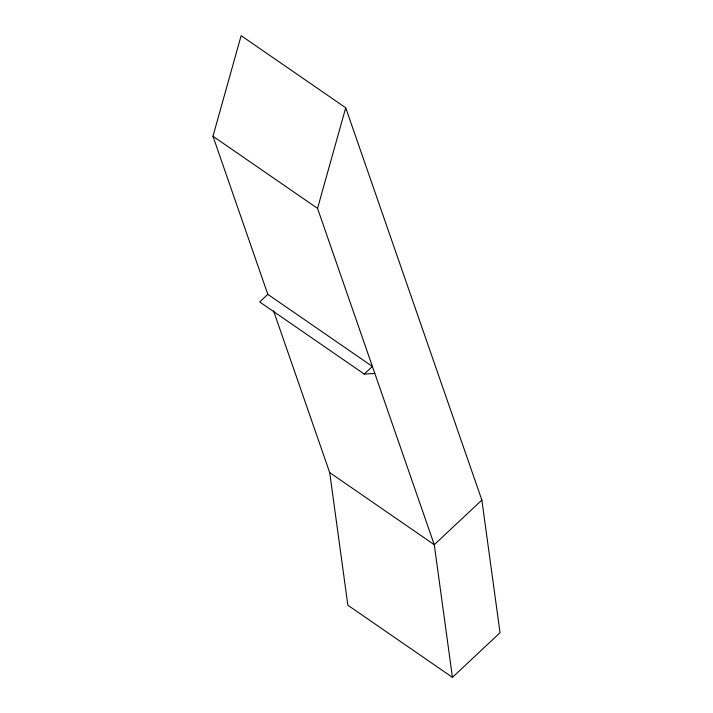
<?xml version="1.0" encoding="UTF-8"?>
<svg xmlns="http://www.w3.org/2000/svg" width="713" height="713" viewBox="0 0 713 713"><rect width="100%" height="100%" fill="white"/><g stroke="black" fill="none" stroke-linecap="round" stroke-linejoin="round"><path stroke-width="1.07" d="M267.83 294.344L259.71 301.956L364.263 374.067L372.382 366.446L267.83 294.344L212.964 136.254L241.137 35.65L345.716 107.779L481.863 500.071L500.036 632.716L452.443 677.35L347.855 605.221L329.691 472.576L273.551 310.823M452.443 677.35L434.27 544.705L317.543 208.383L345.716 107.779M481.863 500.071L434.27 544.705L329.691 472.576M364.263 374.067L374.815 373.487M212.964 136.254L317.543 208.383"/></g></svg>
